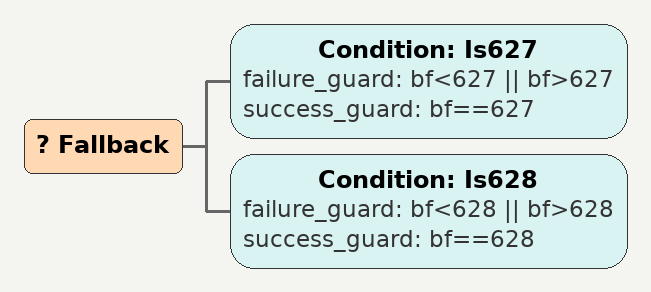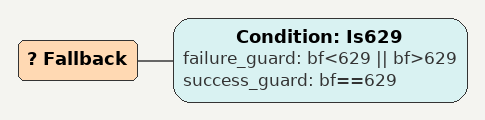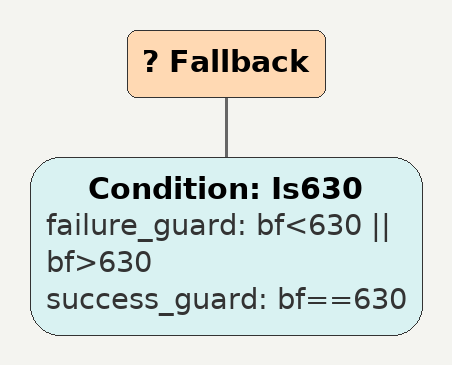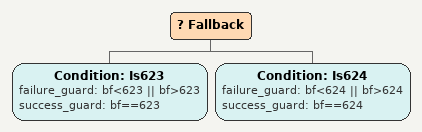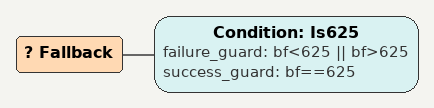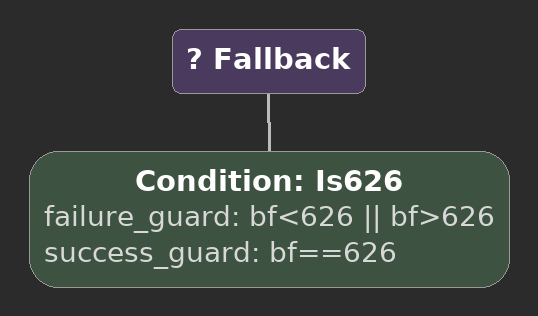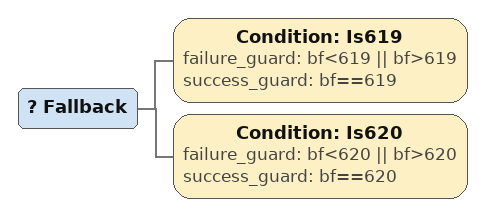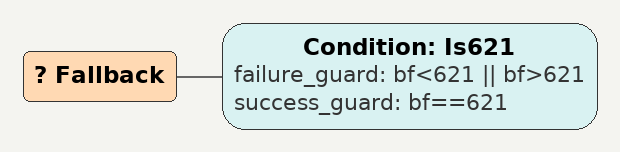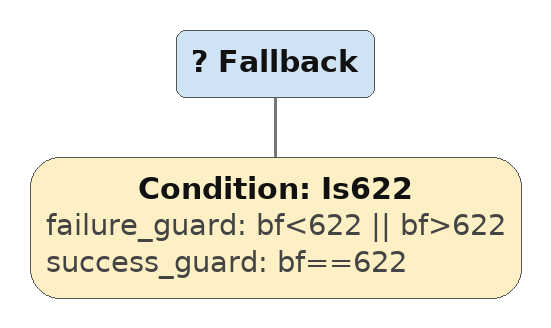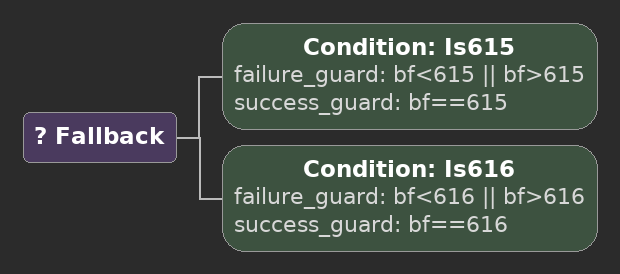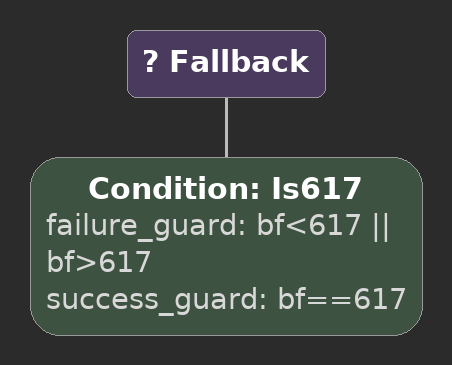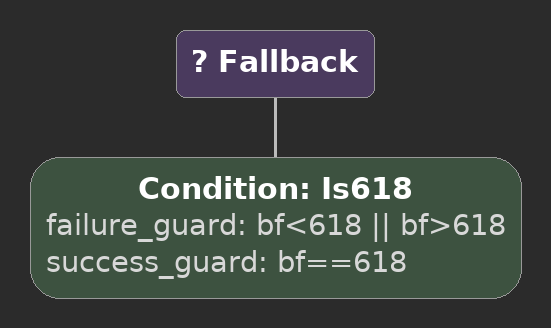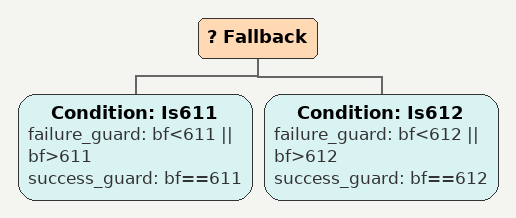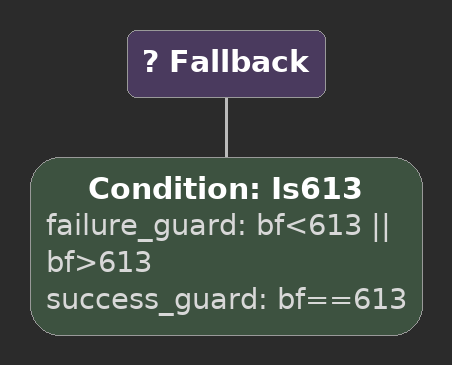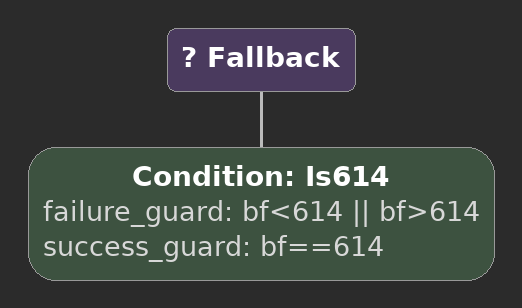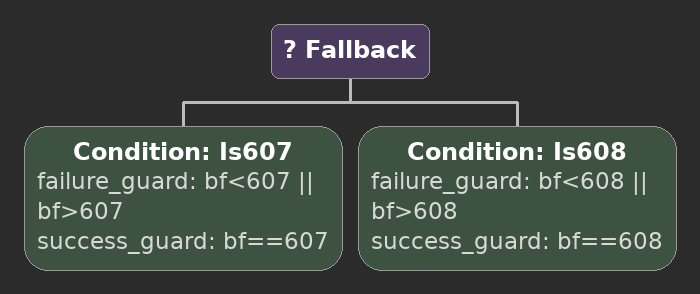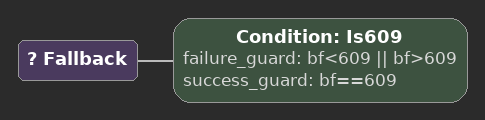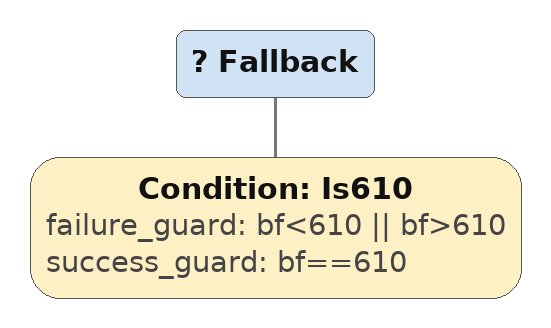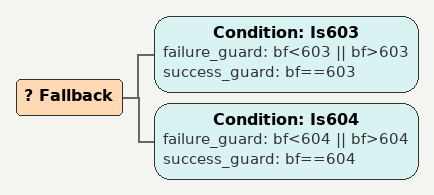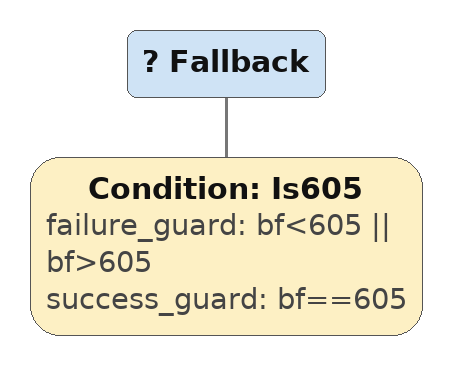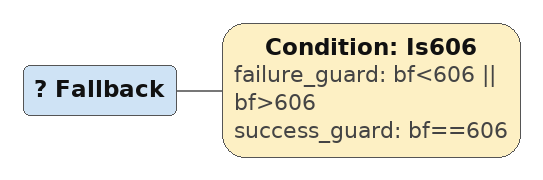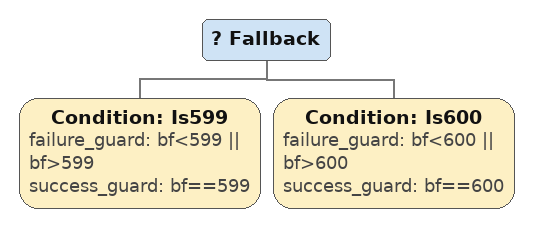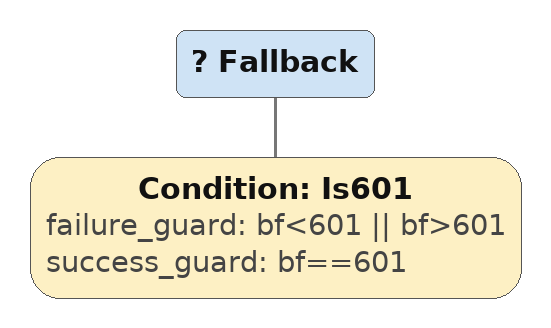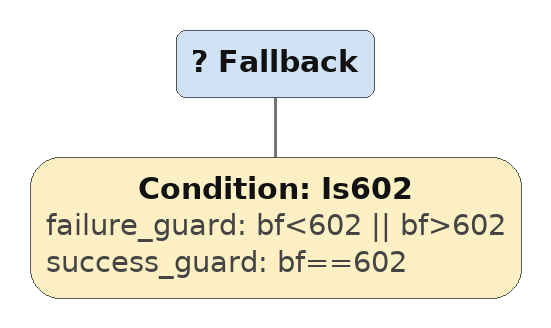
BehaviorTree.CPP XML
<Fallback>
    <Condition ID="Is627" failure_guard="bf&lt;627 || bf>627" success_guard="bf==627"/>
    <Condition ID="Is628" failure_guard="bf&lt;628 || bf>628" success_guard="bf==628"/>
        sequence626
        sequence
        children {
        } end_children
    } end_composite
</Fallback>

<Fallback>
    <Condition ID="Is629" failure_guard="bf&lt;629 || bf>629" success_guard="bf==629"/>
        sequence626
        sequence
        children {
        } end_children
    } end_composite
</Fallback>

<Fallback>
    <Condition ID="Is630" failure_guard="bf&lt;630 || bf>630" success_guard="bf==630"/>
        sequence626
        sequence
        children {
        } end_children
    } end_composite
</Fallback>

<Fallback>
    <Condition ID="Is623" failure_guard="bf&lt;623 || bf>623" success_guard="bf==623"/>
    <Condition ID="Is624" failure_guard="bf&lt;624 || bf>624" success_guard="bf==624"/>
        sequence622
        sequence
        children {
        } end_children
    } end_composite
</Fallback>

<Fallback>
    <Condition ID="Is625" failure_guard="bf&lt;625 || bf>625" success_guard="bf==625"/>
        sequence622
        sequence
        children {
        } end_children
    } end_composite
</Fallback>

<Fallback>
    <Condition ID="Is626" failure_guard="bf&lt;626 || bf>626" success_guard="bf==626"/>
        sequence622
        sequence
        children {
        } end_children
    } end_composite
</Fallback>

<Fallback>
    <Condition ID="Is619" failure_guard="bf&lt;619 || bf>619" success_guard="bf==619"/>
    <Condition ID="Is620" failure_guard="bf&lt;620 || bf>620" success_guard="bf==620"/>
        sequence618
        sequence
        children {
        } end_children
    } end_composite
</Fallback>

<Fallback>
    <Condition ID="Is621" failure_guard="bf&lt;621 || bf>621" success_guard="bf==621"/>
        sequence618
        sequence
        children {
        } end_children
    } end_composite
</Fallback>

<Fallback>
    <Condition ID="Is622" failure_guard="bf&lt;622 || bf>622" success_guard="bf==622"/>
        sequence618
        sequence
        children {
        } end_children
    } end_composite
</Fallback>

<Fallback>
    <Condition ID="Is615" failure_guard="bf&lt;615 || bf>615" success_guard="bf==615"/>
    <Condition ID="Is616" failure_guard="bf&lt;616 || bf>616" success_guard="bf==616"/>
        sequence614
        sequence
        children {
        } end_children
    } end_composite
</Fallback>

<Fallback>
    <Condition ID="Is617" failure_guard="bf&lt;617 || bf>617" success_guard="bf==617"/>
        sequence614
        sequence
        children {
        } end_children
    } end_composite
</Fallback>

<Fallback>
    <Condition ID="Is618" failure_guard="bf&lt;618 || bf>618" success_guard="bf==618"/>
        sequence614
        sequence
        children {
        } end_children
    } end_composite
</Fallback>

<Fallback>
    <Condition ID="Is611" failure_guard="bf&lt;611 || bf>611" success_guard="bf==611"/>
    <Condition ID="Is612" failure_guard="bf&lt;612 || bf>612" success_guard="bf==612"/>
        sequence610
        sequence
        children {
        } end_children
    } end_composite
</Fallback>

<Fallback>
    <Condition ID="Is613" failure_guard="bf&lt;613 || bf>613" success_guard="bf==613"/>
        sequence610
        sequence
        children {
        } end_children
    } end_composite
</Fallback>

<Fallback>
    <Condition ID="Is614" failure_guard="bf&lt;614 || bf>614" success_guard="bf==614"/>
        sequence610
        sequence
        children {
        } end_children
    } end_composite
</Fallback>

<Fallback>
    <Condition ID="Is607" failure_guard="bf&lt;607 || bf>607" success_guard="bf==607"/>
    <Condition ID="Is608" failure_guard="bf&lt;608 || bf>608" success_guard="bf==608"/>
        sequence606
        sequence
        children {
        } end_children
    } end_composite
</Fallback>

<Fallback>
    <Condition ID="Is609" failure_guard="bf&lt;609 || bf>609" success_guard="bf==609"/>
        sequence606
        sequence
        children {
        } end_children
    } end_composite
</Fallback>

<Fallback>
    <Condition ID="Is610" failure_guard="bf&lt;610 || bf>610" success_guard="bf==610"/>
        sequence606
        sequence
        children {
        } end_children
    } end_composite
</Fallback>

<Fallback>
    <Condition ID="Is603" failure_guard="bf&lt;603 || bf>603" success_guard="bf==603"/>
    <Condition ID="Is604" failure_guard="bf&lt;604 || bf>604" success_guard="bf==604"/>
        sequence602
        sequence
        children {
        } end_children
    } end_composite
</Fallback>

<Fallback>
    <Condition ID="Is605" failure_guard="bf&lt;605 || bf>605" success_guard="bf==605"/>
        sequence602
        sequence
        children {
        } end_children
    } end_composite
</Fallback>

<Fallback>
    <Condition ID="Is606" failure_guard="bf&lt;606 || bf>606" success_guard="bf==606"/>
        sequence602
        sequence
        children {
        } end_children
    } end_composite
</Fallback>

<Fallback>
    <Condition ID="Is599" failure_guard="bf&lt;599 || bf>599" success_guard="bf==599"/>
    <Condition ID="Is600" failure_guard="bf&lt;600 || bf>600" success_guard="bf==600"/>
        sequence598
        sequence
        children {
        } end_children
    } end_composite
</Fallback>

<Fallback>
    <Condition ID="Is601" failure_guard="bf&lt;601 || bf>601" success_guard="bf==601"/>
        sequence598
        sequence
        children {
        } end_children
    } end_composite
</Fallback>

<Fallback>
    <Condition ID="Is602" failure_guard="bf&lt;602 || bf>602" success_guard="bf==602"/>
        sequence598
        sequence
        children {
        } end_children
    } end_composite
</Fallback>
